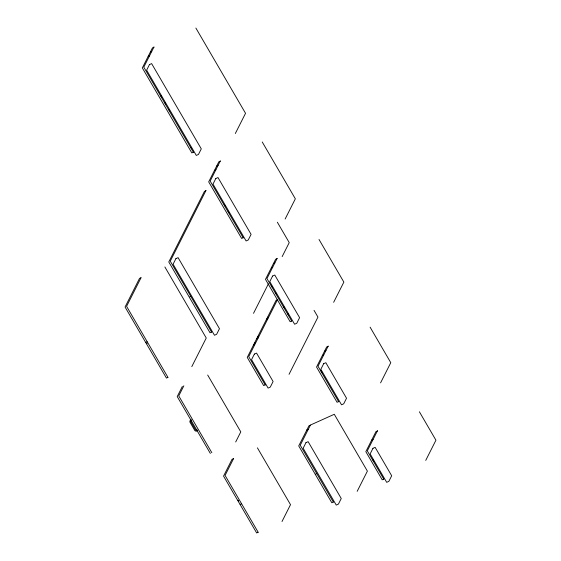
<?xml version="1.0" encoding="UTF-8"?>
<svg xmlns="http://www.w3.org/2000/svg" width="561" height="561" viewBox="0 0 561 561"><rect width="100%" height="100%" fill="white"/><g stroke="black" fill="none" stroke-linecap="round" stroke-linejoin="round"><path stroke-width="0.84" d="M238.039 500.195L238.727 501.261M148.181 56.352L150.292 52.173L151.736 51.521M150.355 52.04L152.466 47.867L153.917 47.215M154.009 46.935L143.805 67.138L193.461 152.396M141.042 277.716L126.583 306.334L167.963 377.378M214.54 170.285L216.651 166.105L218.096 165.453M216.714 165.972L218.825 161.799L220.277 161.147M220.368 160.867L210.165 181.07L243.271 237.906M205.978 190.467L170.264 261.174L211.644 332.217M235.332 133.504L245.536 113.301L195.88 28.05M191.799 366.628L206.252 338.01L164.878 266.966M182.332 386.48L177.227 396.578L210.333 453.414M183.854 385.793L178.749 395.891L211.855 452.727M285.135 219.021L295.345 198.818L262.239 141.982M191.596 420.301L191.385 420.708C190.256 421.711 190.382 420.54 190.621 421.458L195.649 430.077L197.22 429.964M271.328 267.779L273.438 263.607L274.883 262.955M273.509 263.474L275.612 259.294L277.064 258.642M277.162 258.369L266.952 278.572L291.783 321.201M253.509 313.333L268.424 283.803M282.162 256.608L289.231 242.618L277.344 222.212M197.507 430.462L196.175 431.297L194.87 430.617L189.814 421.9L190.116 420.519L191.301 419.803M256.861 338.395L266.405 319.511L267.849 318.851M266.468 319.37L276.096 300.317L277.548 299.658M253.544 345.555L254.904 342.862M256.945 338.823L258.305 336.13M266.559 319.798L267.92 317.105M277.253 300.163L248.726 356.628L265.283 385.042M235.683 441.977L240.788 431.879L207.682 375.043M233.579 458.596L225.073 475.426L258.179 532.263M289.041 374.327L317.954 317.084L314.034 310.352M333.648 302.309L343.858 282.106L319.027 239.484M322.393 355.45L324.496 351.277L325.948 350.618M324.567 351.137L326.677 346.964L328.122 346.312M328.22 346.039L318.017 366.242L338.704 401.76M282.008 521.513L290.514 504.676L257.408 447.839M380.575 382.875L390.779 362.672L370.092 327.147M371.719 440.013L375.968 431.598L377.42 430.946M377.518 430.673L367.308 450.876L383.864 479.29M357.182 491.324L367.392 471.121L334.286 414.284L310.457 425.035L300.247 445.238L333.353 502.074M425.729 460.406L435.939 440.203L419.383 411.781M149.563 55.834L148.111 56.486L142.333 67.93L191.82 152.901L193.265 152.248M215.922 169.766L214.47 170.418L208.692 181.869L241.63 238.418L243.074 237.766M205.887 190.74L204.435 191.392L168.784 261.966L189.225 297.064L190.677 296.411M140.972 277.751L139.521 278.403L125.061 307.021L145.713 342.476L147.164 341.817M272.709 267.26L271.258 267.92L265.479 279.364L290.142 321.705L291.587 321.053M211.448 332.07L210.003 332.729L189.562 297.632M167.893 377.413L166.442 378.065L145.797 342.617M258.242 337.876L256.791 338.528L247.254 357.42L263.635 385.554L265.087 384.902M323.767 354.931L322.323 355.583L316.537 367.034L337.063 402.272L338.514 401.62M233.502 458.625L232.058 459.277L223.551 476.114L240.059 504.458L241.511 503.806M310.422 425.14L308.971 425.792L298.725 445.925L315.24 474.269L316.685 473.617M306.755 430.035L308.206 429.382M373.1 439.494L371.648 440.154L365.835 451.668L382.216 479.802L383.668 479.143M258.102 532.298L256.658 532.95L240.143 504.605M333.283 502.109L331.832 502.761L315.324 474.417M147.227 343.62L146.765 343.655M160.86 95.784L161.736 97.291M164.801 102.558L165.677 104.058M168.742 109.325L169.618 110.833M191.091 147.69L191.708 148.756M224.19 204.52L225.066 206.027M228.145 211.315L229.028 212.822M271.706 286.103L272.569 287.583M275.591 292.772L276.454 294.259M283.796 306.86L284.658 308.34M287.681 313.529L288.543 315.016M321.046 370.814L322.358 373.058M372.904 459.852L373.766 461.324M149.457 64.592L146.631 70.181L196.287 155.432L198.461 154.45L201.287 148.861L151.631 63.61L149.457 64.592M215.817 178.524L212.991 184.113L246.097 240.95L248.271 239.968L251.09 234.379L217.991 177.542L215.817 178.524M175.916 258.628L173.09 264.217L214.47 335.261L216.644 334.279L219.463 328.69L178.089 257.646L175.916 258.628M272.604 276.026L269.778 281.615L294.609 324.237L296.783 323.255L299.602 317.666L274.778 275.044L272.604 276.026M254.378 354.075L251.552 359.671L268.109 388.086L270.283 387.104L273.102 381.515L256.552 353.1L254.378 354.075M323.669 363.689L320.843 369.278L341.53 404.804L343.704 403.822L346.53 398.233L325.836 362.708L323.669 363.689M305.969 442.657L303.15 448.246L336.249 505.082L338.423 504.101L341.249 498.512L308.143 441.675L305.969 442.657M372.96 448.323L370.134 453.912L386.69 482.334L388.864 481.352L391.683 475.763L375.134 447.341L372.96 448.323"/></g></svg>
